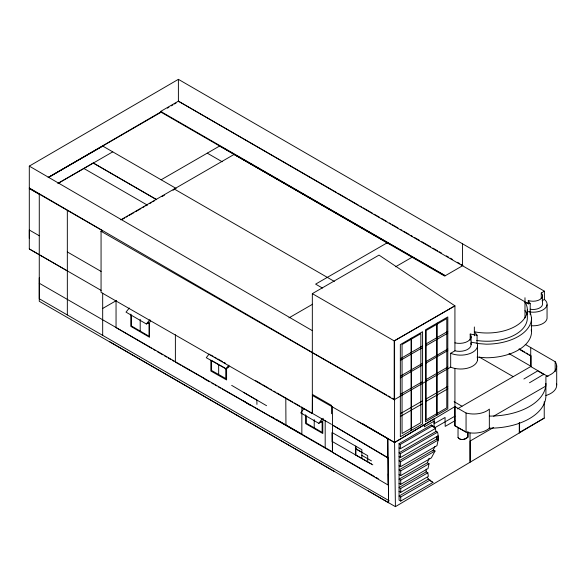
<?xml version="1.0" encoding="UTF-8"?>
<svg xmlns="http://www.w3.org/2000/svg" width="586" height="586" viewBox="0 0 586 586"><rect width="100%" height="100%" fill="white"/><g stroke="black" fill="none" stroke-linecap="round" stroke-linejoin="round"><path stroke-width="0.88" d="M67.331 270.9L29.3 248.955L29.3 166.116L178.393 79.337L544.401 291.198L544.401 299.439A13.896 8.021 0 0 1 545.046 308.368A13.896 8.021 0 0 1 530.989 312.104L527.832 311.584M389.155 500.744L39.262 298.75L39.277 194.127M312.331 413.496L312.331 293.637L379.017 255.108L454.926 305.833L454.926 350.824L450.678 353.277L450.678 367.151L394.195 399.762L101.063 231.258L101.063 292.392L312.331 413.635L312.455 394.473L331.486 405.395L331.464 413.76M411.064 338.371L411.064 430.549M411.467 430.322L411.467 338.137M422.587 381.581L422.587 423.898L400.348 436.746L400.348 344.561L422.587 331.713L422.587 381.581L400.348 394.429M425.451 379.926L425.451 421.752L447.807 408.838L447.807 316.931L425.451 329.845L425.451 379.926L447.807 367.004M436.607 436.651L436.607 439.156L399.066 460.845L400.612 461.731L438.152 440.049L436.607 439.156A24.224 13.983 -60 0 0 436.76 436.358M436.629 415.298L436.629 323.391M437.2 414.969L437.2 323.054M466.06 413.02L466.06 432.116L454.934 425.692L454.934 406.596L466.06 413.02A18.452 10.651 0 0 0 489.339 409.094L489.339 428.19A18.452 10.651 0 0 1 466.06 432.116L454.421 425.531M470.089 461.343L470.111 441.038L493.522 427.516M530.205 314.697L530.205 303.731L524.983 302.413L525.964 303.775A40.214 23.22 0 0 1 476.711 332.211L474.345 331.647L477.077 335.243L477.077 343.484L486.138 344.172A45.43 26.231 0 0 0 531.568 317.942L530.015 311.159M519.277 432.951L519.277 422.579M519.57 422.411L519.57 432.776M371.487 464.053L361.862 458.501L361.862 449.704L332.181 432.571L332.445 452.275L388.027 484.996L388.027 457.739L332.445 425.018L387.786 457.878L387.786 438.577L368.25 426.974M361.862 458.501L355.724 454.978L355.761 446.166M426.212 468.983L426.176 471.825L427.839 472.785L428.366 476.374L400.736 492.343L399.066 491.376M438.152 440.049L436.966 445.653L400.612 466.661L399.066 465.767M427.377 462.793L429.04 463.753L400.736 480.11L399.066 479.15L427.377 462.793L429.091 458.259M429.04 463.753L428.007 468.566L400.736 484.322L399.066 483.362M434.797 446.605L432.9 451.11M435.032 451.03L400.736 470.851L399.066 469.891L433.369 450.07L435.032 451.03L431.369 457.878L400.736 475.576L399.066 474.616M303.958 408.464L300.743 412.888L318.828 423.334L323.113 420.858L323.113 418.287M318.828 423.334L322.044 418.902M209.114 353.995L206.287 357.716L225.984 368.88L228.811 367.21L228.811 365.151L225.984 368.88M129.294 308.016L126.012 312.126L146.383 323.992L150.206 321.809L150.206 320.066M146.383 323.992L149.664 319.883M434.08 427.282L434.08 418.822L394.583 442.496L395.411 506.656L544.233 418.111L544.233 401.732M454.926 368.345L454.926 406.603L394.583 442.496L312.331 395.433M529.502 382.768L543.669 374.337L537.692 370.894L523.891 379.01M334.291 471.452L109.355 341.543M48.235 177.492L161.831 111.369M167.354 108.154L168.929 107.238M171.295 105.861L172.87 104.945M174.452 104.022L176.027 103.107M101.063 231.258L102.418 230.466M101.063 231.668L102.631 230.759L29.3 188.37M322.432 288.063L315.62 284.129L387.119 242.846L387.119 243.395L387.72 243.051L161.106 112.212L48.213 177.536L102.77 146.09M336.152 192.259L178.393 101.18L160.667 111.413L445.265 275.728L219.64 146.009L161.135 179.785M58.021 183.308L93.225 162.981L156.609 199.57M58.043 183.433L112.746 151.847M29.3 238.377L29.3 229.998L39.277 235.755M29.3 248.955L101.092 290.378M120.767 219.853L234.034 154.462L444.664 276.072L462.522 265.766L528.66 303.951M122.276 219.398L124.613 218.051M126.166 217.15L127.719 216.249M129.279 215.355L133.945 212.659M135.505 211.758L140.948 208.616M142.508 207.715L144.061 206.814M145.621 205.92L147.174 205.159M149.533 203.657L151.107 202.749M152.682 201.84L154.25 200.932M162.073 196.552L164.417 195.204M173.002 190.245L174.569 189.344M67.346 314.924L67.331 210.315M102.682 308.463L116.248 300.633M288.949 317.883L312.602 304.229M395.543 266.791L412.068 257.254M312.331 293.637L394.195 340.898L454.926 305.833L394.583 340.73L394.583 442.496L357.394 421.026M400.348 358.735L422.587 345.887M425.451 344.275L447.807 331.354M285.946 424.989L285.8 397.989M400.348 360.434L422.587 347.586M425.451 346.055L447.807 333.134M528.286 303.797L528.286 300.501A9.486 5.472 0 0 0 539.772 299.644A9.486 5.472 0 0 0 541.259 293.015L544.401 291.198M400.348 376.146L422.587 363.291M425.451 361.921L447.807 349M400.348 377.845L422.587 364.99M425.451 363.445L447.807 350.523M542.043 300.801L544.401 299.439M332.108 441.412L372.806 464.83M400.348 413.672L422.587 400.824M425.451 399.337L447.807 386.416M425.451 401.747L447.807 388.826M400.348 416.492L422.587 403.644M457.424 408.874L531.084 366.345L531.084 355.768L529.51 354.86M430.109 480.037L400.736 497.009L399.066 496.049L428.447 479.077L432.959 482.454L400.736 501.067L399.066 500.107L399.066 443.646L431.296 425.026L434.204 426.828L435.625 428.359L400.377 448.73L399.066 447.975M400.377 448.73L400.377 444.4L432.6 425.78M454.934 416.148L445.177 421.788L445.177 426.388L454.934 420.748M437.552 432.197L436.123 431.377L399.066 452.788L400.494 453.608L437.552 432.197A24.224 13.983 -60 0 1 438.028 439.976L438.028 435.801L400.494 457.49L399.066 456.662M544.233 374.432L543.669 374.754L543.669 374.337M388.401 481.648L388.393 473.752L388.533 481.619M493.661 416.185L545.712 386.13M465.211 438.848L467.899 437.273L467.914 431.816L467.899 437.273L464.998 438.921A13.932 8.036 -60 0 1 458.025 437.478L458.04 437.486A13.932 8.036 -60 0 0 465.02 438.936M426.176 471.825L399.066 487.486L400.736 488.446L427.839 472.785M519.277 432.527L544.233 418.111M434.863 427.707L445.06 421.854L445.06 417.466L434.204 423.7L434.204 421.085L424.293 426.806L424.345 424.506M477.077 335.243L470.199 334.035A11.683 6.746 0 0 1 467.679 341.404A11.683 6.746 0 0 1 454.926 342.854M477.077 357.086L486.138 357.775A45.43 26.231 0 0 0 531.568 331.544L531.568 317.942M471.041 342.202L477.077 343.206L477.378 343.836A16.943 9.779 0 0 1 469.496 353.71A16.943 9.779 0 0 1 450.678 353.277M210.689 354.889L213.055 356.229M214.63 357.116L216.205 358.009M217.78 358.903L222.504 361.584M224.079 362.478L225.661 363.364M219.457 364.932L224.973 368.059M180.928 365.32L175.382 362.177L175.382 334.745M182.517 366.213L204.704 378.783M204.704 379.127L209.473 381.83M211.854 383.185L213.443 384.086M215.033 384.987L216.622 385.881M218.212 386.782L220.6 388.137M222.189 389.038L301.849 434.167L301.849 407.087M386.657 395.03L312.331 352.501L29.3 187.96M388.232 395.931L390.606 397.293M392.188 398.194L393.77 399.103M331.486 424.352L301.409 407.058M355.724 448.795L361.862 452.319M337.741 193.175L347.256 198.669M348.838 199.584L358.354 205.078M359.936 205.994L361.525 206.902M363.108 207.818L372.623 213.311M374.205 214.227L379.757 217.435M381.34 218.351L386.892 221.552M389.272 222.922L390.855 223.837M392.437 224.753L397.989 227.961M400.37 229.331L401.952 230.247M403.542 231.162L409.087 234.371M410.676 235.279L412.258 236.195M414.639 237.572L419.393 240.319M421.774 241.688L430.49 246.728M432.871 248.098L437.625 250.845M439.214 251.76L441.588 253.13M446.349 255.877L448.73 257.254M450.312 258.17L452.692 259.539M457.446 262.286L459.827 263.656M461.409 264.572L462.999 265.487M207.268 153.151L222.189 161.765M525.239 344.392L555.176 361.709L555.176 371.641M519.262 348.941L524.778 352.127M526.353 353.036L527.927 353.951M509.014 353.607L531.084 366.345M548.078 376.571L530.726 366.55L530.726 347.593M479.341 357.086L513.233 376.652M102.601 145.995L176.13 188.443M174.232 188.985L334.342 281.427M156.609 199.709L93.225 162.981M83.791 168.424L147.174 205.019M454.113 401.688L461.988 406.237M29.3 188.509L39.269 194.266M434.321 427.604L435.625 428.359M470.111 462.2L470.023 433.061M67.331 251.943L101.092 271.421M399.066 443.646L400.377 444.4M432.959 482.454L429.772 480.498M255.672 380.644L261.195 383.837M262.77 384.746L268.293 387.932M269.868 388.84L271.443 389.756M273.809 391.118L275.383 392.027M276.966 392.942L292.736 402.047M294.311 402.956L299.834 406.142M321.231 421.078L322.783 421.971L322.783 433.515L305.65 423.619L305.65 414.749M320.549 421.422L322.132 422.338L322.132 432.365L306.31 423.231L306.31 415.935M355.797 448.817L367.693 455.681L367.693 461.863M361.862 455.337L371.487 460.896M243.52 392.276L266.564 405.695M272.241 417.078L273.765 417.957M276.05 419.276L332.196 451.689M39.262 283.221L374.344 476.433M375.919 477.348L378.292 478.711M395.411 506.656L39.262 301.292L39.262 277.823M178.393 101.18L462.522 265.766L462.522 243.923M29.3 166.116L312.309 330.643M518.969 349.117L530.726 355.973M147.547 322.718L149.012 323.575L149.012 336.21L131.389 325.941L131.389 315.107M151.649 348.348L116.05 327.603L116.05 300.743M153.232 349.271L155.605 350.648M157.187 351.571L162.725 354.801M164.307 355.724L166.68 357.101M168.263 358.024L170.636 359.408M172.218 360.331L173.8 361.254M231.675 385.361L256.697 400.099M362.829 423.751L366.697 426.051M243.791 401.088L249.79 405.065M431.296 425.026L434.255 427.502M528.286 300.501L530.205 303.731M524.983 310.653L525.964 312.016A40.214 23.22 0 0 1 526.88 314.565M427.458 477.458L428.483 479.143M435.339 429.274L436.123 431.377M531.18 329.837L531.568 331.544M388.342 473.788L388.569 502.707L368.316 490.878M387.786 438.577L388.613 502.729M256.873 400.106L256.932 404.421M454.926 406.603L454.934 425.692M556.7 365.92L556.7 384.877M547.053 304.793L547.053 318.396A13.896 8.021 0 0 1 530.989 325.706M489.339 428.19A56.373 32.545 0 0 0 545.91 395.521L545.91 376.564A20.378 11.764 0 0 0 555.176 361.709M542.511 295.278L542.511 303.526A9.486 5.472 0 0 1 530.183 309.232M541.259 293.015L541.259 298.787M527.334 309.782L527.334 318.03A40.214 23.22 0 0 1 476.711 340.451M524.983 297.739L524.983 317.905M477.539 346.128L477.539 360.009M474.345 326.973L474.345 335.763M471.1 336.62L471.1 344.59M470.199 334.035L470.199 340.232M458.025 427.487L458.04 437.486M400.736 470.851L400.736 475.576M400.736 480.11L400.736 484.322M400.736 488.446L400.736 492.343M400.736 497.009L400.736 501.067M400.612 461.731L400.612 466.661M400.494 453.608L400.494 457.49M394.195 340.898L394.195 399.762M355.797 446.202L355.724 454.978M332.445 406.589L332.445 452.275M332.181 432.571L332.181 441.155M325.186 420.558L325.186 447.645M314.221 419.591L314.221 427.795M226.592 368.133L226.592 379.948L210.857 371.033L210.857 360.126M225.764 368.499L225.764 378.534L211.575 370.491L211.575 360.463L218.666 364.485L218.666 374.513M178.393 79.337L178.393 101.73M149.533 323.252L149.533 337.265L130.817 326.365L130.817 314.103M140.201 319.341L140.201 331.075M102.682 293.103L102.682 335.324M556.495 383.442A20.378 11.764 0 0 1 545.91 395.521M545.91 383.434A56.373 32.545 0 0 1 489.339 416.097M477.378 357.709A16.943 9.779 0 0 1 469.496 367.583A16.943 9.779 0 0 1 450.678 367.151M470.873 343.271A11.683 6.746 0 0 1 466.83 349.813A11.683 6.746 0 0 1 454.926 350.824M402.055 412.683L402.055 433.545L420.843 422.689L420.843 333.668L402.055 344.524L402.055 412.683M426.212 379.486L426.212 419.744L446.788 407.856L446.788 318.557L426.212 330.445L426.212 379.486"/></g></svg>
